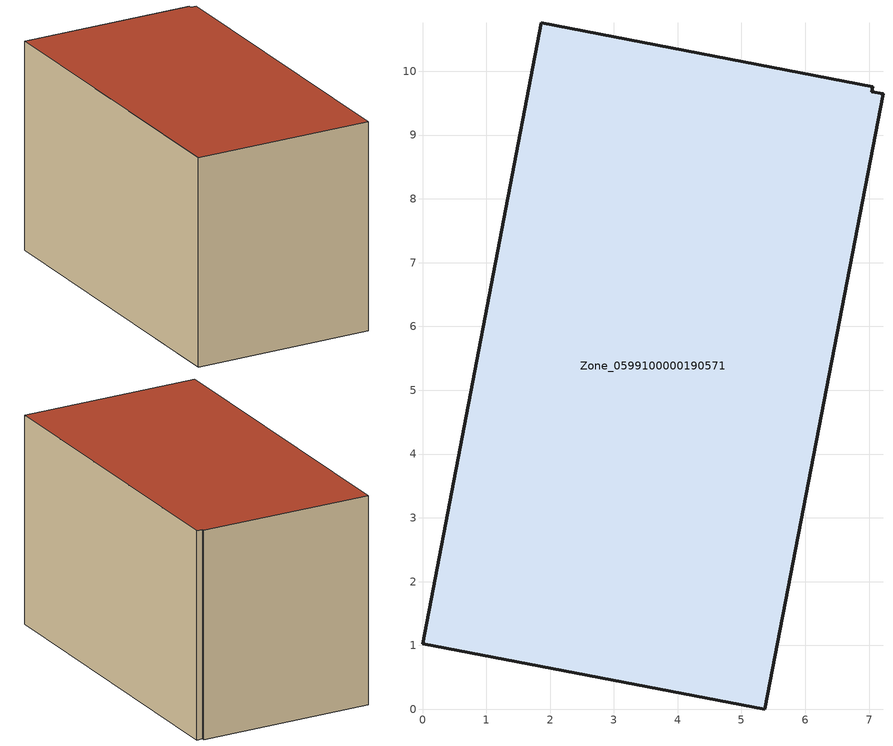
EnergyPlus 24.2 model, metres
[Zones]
Zone_0599100000190571
 floor ground (C_G): 0,1.03 1.86,10.76 7.05,9.76 7.04,9.68 7.22,9.65 5.36,0 z0
 wall outside (C_F): 1.86,10.76 0,1.03 5.36,0 7.22,9.65 7.04,9.68 7.05,9.76 1.86,10.76 z0:6.32
 roof outside (C_R): 5.36,0 7.22,9.65 7.04,9.68 7.05,9.76 1.86,10.76 0,1.03 z6.32
[BUILDING]
Pand.0599100000190571: North Axis=0; Terrain=City; Loads Convergence Tolerance Value=0.04; Temperature Convergence Tolerance Value=0.4; Solar Distribution=FullExterior; Maximum Number of Warmup Days=25; Minimum Number of Warmup Days=1
[Site:Location]
Rotterdam.The.Hague.AP_ZH_NLD Design_Conditions: Latitude=51.96; Longitude=4.45; Time Zone=1; Elevation=-4.5
[SITE:GROUNDTEMPERATURE:BUILDINGSURFACE]
18, 18, 18, 18, 18, 18, 18, 18, 18, 18, 18, 18
[MATERIAL] Thermal Absorptance=0.9; Solar Absorptance=0.7; Visible Absorptance=0.7
Name | Roughness | Thickness | Conductivity | Density | Specific Heat
G.TI.1946-1964 | MediumSmooth | 0.15 | 1 | 540 | 1210
F.TI.1946-1964 | Rough | 0.3 | 0.857143 | 1920 | 840
R.TI.1946-1964 | MediumRough | 0.2 | 0.277778 | 1500 | 1000
[CONSTRUCTION]
C_G: G.TI.1946-1964
C_F: F.TI.1946-1964
C_R: R.TI.1946-1964
[ZONE]
Zone_0599100000190571: Type=1; Multiplier=1; Ceiling Height=Autocalculate; Volume=Autocalculate; Floor Area=autocalculate; Part of Total Floor Area=Yes
[ZONEINFILTRATION:DESIGNFLOWRATE]
Infil_Zone_0599100000190571: Zone or ZoneList or Space or SpaceList=Zone_0599100000190571; Schedule=AlwaysOn; Design Flow Rate Calculation Method=Flow/Area; Flow Rate per Floor Area=0.003; Constant Term Coefficient=1; Temperature Term Coefficient=0; Velocity Term Coefficient=0; Velocity Squared Term Coefficient=0
[HVACTEMPLATE:ZONE:IDEALLOADSAIRSYSTEM]
Zone_0599100000190571: Maximum Heating Supply Air Temperature=50; Minimum Cooling Supply Air Temperature=13; Maximum Heating Supply Air Humidity Ratio=0.0156; Minimum Cooling Supply Air Humidity Ratio=0.0077; Heating Limit=NoLimit; Cooling Limit=NoLimit; Dehumidification Control Type=ConstantSensibleHeatRatio; Cooling Sensible Heat Ratio=0.7; Dehumidification Setpoint=60; Humidification Control Type=None; Humidification Setpoint=30; Outdoor Air Method=None; Outdoor Air Flow Rate per Person=0.00944; Outdoor Air Flow Rate per Zone Floor Area=0; Outdoor Air Flow Rate per Zone=0; Demand Controlled Ventilation Type=None; Outdoor Air Economizer Type=NoEconomizer; Heat Recovery Type=None; Sensible Heat Recovery Effectiveness=0.7; Latent Heat Recovery Effectiveness=0.65
[ZONECONTROL:THERMOSTAT]
ThermostatControl_Zone_0599100000190571: Zone or ZoneList=Zone_0599100000190571; Control Type Schedule=DualSetpointControlType; Control 1=Thermostat_Zone_0599100000190571; Temperature Difference Between Cutout And Setpoint=0
[THERMOSTATSETPOINT:DUALSETPOINT]
Thermostat_Zone_0599100000190571: Heating Setpoint Temperature Schedule=HeatingSetpoint_Zone_0599100000190571; Cooling Setpoint Temperature Schedule=CoolingSetpoint_Zone_0599100000190571
[SCHEDULE:COMPACT]
HeatingSetpoint_Zone_0599100000190571: Through: 12/31, For: AllDays, Until: 24:00, 21
CoolingSetpoint_Zone_0599100000190571: Through: 12/31, For: AllDays, Until: 24:00, 24
DualSetpointControlType: Through: 12/31, For: AllDays, Until: 24:00, 4
AlwaysOn: Through: 12/31, For: AllDays, Until: 24:00, 1
